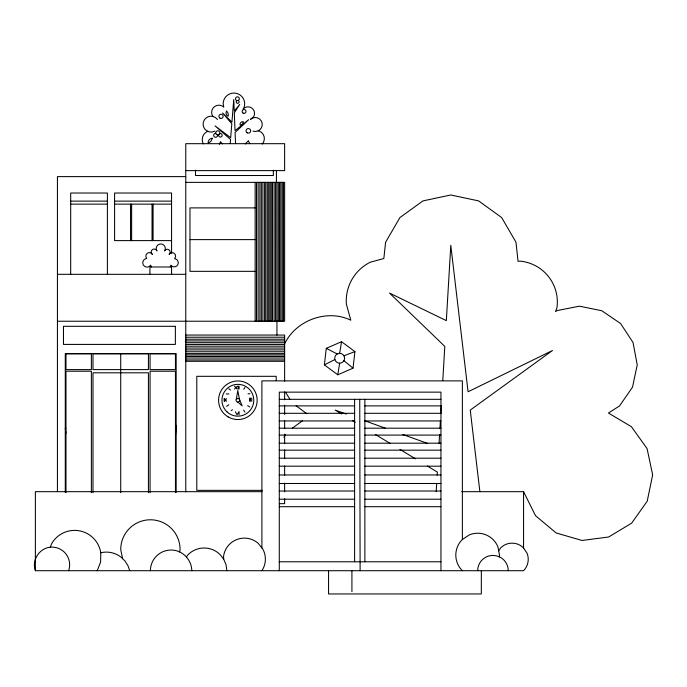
<?xml version="1.0" encoding="UTF-8"?>
<svg xmlns="http://www.w3.org/2000/svg" width="687" height="687" viewBox="0 0 687 687"><rect width="100%" height="100%" fill="white"/><g stroke="black" fill="none" stroke-linecap="round" stroke-linejoin="round"><path stroke-width="1.03" d="M436.202 491.677L436.692 483.433M437.181 475.198L437.361 472.106L427.331 466.018M439.07 443.235L439.577 434.725M439.955 428.336L440.393 420.891M440.839 413.445L441.277 406M442.789 380.469L444.807 346.42L389.529 293.066L446.335 320.631L450.792 245.353L468.079 391.762L552.485 350.507L470.243 410.087L479.878 491.677M230.214 143.583L230.549 139.452L215.057 125.867L230.686 137.701L231.802 123.772L222.64 112.969L231.931 122.114L233.743 99.538L234.224 111.122L239.72 104.39L234.293 112.969L235.023 130.667L248.677 119.701L235.1 132.488L235.555 143.6M324.384 364.883L326.273 348.343L341.542 341.705L354.93 351.615L353.041 368.155L337.772 374.793L324.384 364.883L334.887 359.533M175.46 436.228L176.155 425.597L175.46 425.468M339.661 353.307L337.188 353.968A4.938 4.938 0 0 0 336.484 362.032A4.938 4.938 0 0 0 344.299 359.936A4.938 4.938 0 0 0 339.661 353.307L341.542 341.705M337.772 374.793L339.661 363.191M239.634 399.782A1.829 1.829 0 0 1 237.625 402.067A1.829 1.829 0 0 1 236.285 399.336L237.805 390.525L239.454 399.336L242.15 405.854L237.865 402.084M499.191 556.882L499.535 555.242L497.912 546.826A21.864 21.864 0 0 0 469.264 534.907L462.153 539.681A21.864 21.864 0 0 0 462.377 570.708M179.59 552.03L180.071 549.72A29.67 29.67 0 0 0 150.41 519.776A29.67 29.67 0 0 0 120.74 549.72L122.621 558.66M50.288 547.402L51.491 543.924A26.501 26.501 0 0 1 100.783 552.717L100.611 562.035L97.228 570.708M170.178 266.985L170.874 265.191A4.113 4.113 0 0 0 177.735 264.821A4.113 4.113 0 0 0 174.678 258.673L174.945 258.157A3.469 3.469 0 0 0 169.921 253.443L169.122 254.405L170.032 252.962A2.92 2.92 0 0 0 168.212 249.45A2.92 2.92 0 0 0 164.571 250.97A4.534 4.534 0 0 0 163.746 245.079A4.534 4.534 0 0 0 157.795 245.079A4.534 4.534 0 0 0 156.971 250.97A2.971 2.971 0 0 0 153.21 249.209A2.971 2.971 0 0 0 151.363 252.936L152.42 254.405L150.522 252.782A3.504 3.504 0 0 0 146.529 258.175L146.683 258.484A4.328 4.328 0 0 0 143.351 265.002A4.328 4.328 0 0 0 150.668 265.191L151.363 266.985M219.685 133.716L219.806 133.424A2.07 2.07 0 0 0 218.08 130.839A2.07 2.07 0 0 0 215.744 132.892L215.812 133.424A2.07 2.07 0 0 0 217.272 134.884L218.741 134.721M283.894 437.284L285.56 434.588M284.289 344.556C295.255 320.434 327.012 308.592 350.808 320.211L346.36 304.092A43.281 43.281 0 0 1 370.199 262.236L383.844 258.518L385.596 242.253L399.877 217.616L422.934 200.905L450.792 194.988L478.65 200.905L501.708 217.616L515.989 242.253L518.041 261.335L520.033 261.12A41.1 41.1 0 0 1 556.985 307.484L555.543 311.623L557.166 310.541L579.493 306.187L601.778 310.747L620.593 323.517L633.053 342.547L637.235 364.909L632.512 387.159L619.588 405.88L608.442 413.05L631.413 426.713L647.068 448.568L652.65 474.863L647.214 501.192L631.679 523.133L608.656 537.002L581.992 540.471L556.178 532.966L535.542 515.731L523.554 491.677L461.767 491.677M498.685 550.837L500.66 547.874A16.162 16.162 0 0 1 523.494 547.874L527.006 553.112A16.162 16.162 0 0 1 523.554 570.708L35.372 570.708C31.276 559.707 40.25 546.964 51.997 547.127A17.647 17.647 0 0 1 68.623 570.708M243.722 389.254L244.958 387.442M224.675 401.26L226.444 398.735M236.285 399.336L237.393 398.486A1.829 1.829 0 0 1 239.454 399.336M186.357 556.917L188.083 554.658A22.705 22.705 0 0 1 220.192 554.658L223.799 559.364L226.066 564.834L226.839 570.708M245.285 143.961L248.411 140.715A8.124 8.124 0 0 0 249.888 143.626M234.465 389.048L237.436 386.188M292.353 428.156L302.598 420.684M226.616 406.318L228.848 404.832M231.133 410.628L232.507 409.718M236.568 398.958L237.393 398.486M237.032 100.594L236.929 100.637A1.443 1.443 0 0 0 236.551 102.81A1.443 1.443 0 0 0 238.75 102.81A1.443 1.443 0 0 0 238.372 100.637L238.071 100.508M343.938 355.78L354.93 351.615M100.783 552.769L100.989 552.7A24.019 24.019 0 0 1 121.273 557.32L125.077 561.107L127.945 565.65L129.723 570.708M214.842 131.123L211.965 132.041L208.96 131.81L206.255 130.478A7.943 7.943 0 0 1 212.489 116.335L215.306 117.434L217.496 119.504M207.809 131.243L207.594 131.294A9.18 9.18 0 0 0 203.283 143.901M65.978 428.095L65.274 428.25L65.978 433.248M211.982 138.302A4.311 4.311 0 0 0 208.118 142.819A4.586 4.586 0 0 0 211.982 138.302L212.575 138.285M185.773 170.625L284.633 170.625L284.633 143.686L185.773 143.686L185.773 491.883M185.773 176.611L57.433 176.611L57.433 491.677M185.773 182.364L284.633 182.364L284.633 321.233L57.433 321.233M70.692 201.128L107.404 201.128M114.592 201.128L171.561 201.128M70.692 204.133L107.404 204.133M114.592 204.133L171.561 204.133M255.16 207.895L189.981 207.895L189.981 271.339L255.16 271.339M189.981 239.617L255.16 239.617M171.561 240.605L114.592 240.605L114.592 193.021L171.561 193.021L171.561 253.245M171.561 266.985L149.929 266.985L149.929 274.482M57.433 274.319L185.773 274.319M185.773 335.058L284.633 335.058L284.633 381.191M185.773 337.214L284.633 337.214M185.773 339.206L284.633 339.206M185.773 340.932L284.633 340.932M185.773 342.684L284.633 342.684M185.773 344.427L284.633 344.427M185.773 346.171L284.633 346.171M185.773 348.034L284.633 348.034M185.773 349.898L284.633 349.898M185.773 351.77L284.633 351.77M185.773 353.616L284.633 353.616M65.978 353.917L91.388 353.917L91.388 369.606L65.978 369.606L65.978 353.522M185.773 354.964L284.633 354.964M185.773 356.493L284.633 356.493M185.773 358.013L284.633 358.013M185.773 359.936L284.633 359.936M185.773 361.293L284.633 361.293M248.041 393.763L249.913 393.763M226.263 393.934L228.848 393.934M279.291 399.319L440.951 399.319M279.291 405.888L354.604 405.888M364.874 405.888L440.951 405.888M279.291 413.299L354.604 413.299M364.874 413.299L440.951 413.299M279.291 420.951L354.604 420.951M364.874 420.951L440.951 420.951M279.291 428.19L354.604 428.19M364.874 428.19L440.951 428.19M279.291 435.094L354.604 435.094M364.874 435.094L440.951 435.094M279.291 443.192L354.604 443.192M364.874 443.192L440.951 443.192M279.291 450.165L354.604 450.165M364.874 450.165L440.951 450.165M279.291 458.203L354.604 458.203M364.874 458.203L440.951 458.203M279.291 466.181L354.604 466.181M364.874 466.181L440.951 466.181M279.291 474.957L354.604 474.957M364.874 474.957L440.951 474.957M279.291 483.502L354.604 483.502M364.874 483.502L440.951 483.502M262.245 490.355L196.783 490.355L196.783 376.313L276.2 376.313L276.2 380.572M279.291 491.016L354.604 491.016M364.874 491.016L440.951 491.016M261.902 491.677L35.372 491.677L35.372 570.708M279.291 499.209L354.604 499.209M364.874 499.209L440.951 499.209M279.3 503.665L284.633 503.665L284.633 498.668M279.291 506.697L354.604 506.697M364.874 506.697L440.951 506.697M279.291 561.786L440.951 561.786M215.804 133.364L215.641 133.338A1.975 1.975 0 0 0 213.666 135.313A1.975 1.975 0 0 0 215.641 137.28A1.975 1.975 0 0 0 217.616 135.313L217.564 134.918M252.996 131.123L255.427 131.492L257.84 130.994L259.935 129.697A6.999 6.999 0 0 0 254.765 117.511L252.378 118.112L250.343 119.504L253.64 116.747A6.561 6.561 0 0 0 244.555 107.79L243.138 109.044L244.014 107.619A10.777 10.777 0 0 0 235.985 93.252A10.777 10.777 0 0 0 223.146 103.539L223.747 107.172L223.369 106.734A7.239 7.239 0 0 0 211.94 114.497L212.987 116.524M258.114 130.831L259.394 131.08A8.124 8.124 0 0 1 262.185 144.107M346.282 414.081L335.213 410.087L341.602 413.969M364.385 420.616L385.51 428.241M402.608 434.416L427.761 443.493M326.273 348.343L337.188 353.968M247.629 405.665L249.819 406.97M352.543 420.607L355.282 422.273M375.342 434.45L389.941 443.313M399.971 449.401L415.472 458.822M296.149 405.777L306.814 413.72M228.848 388.765L230.566 390.079M343.938 360.718L353.041 368.155M222.476 143.884L220.364 141.694A9.18 9.18 0 0 1 219.342 144.287M234.465 386.188L237.213 389.048M224.675 398.735L226.444 401.26M243.627 410.105L244.924 412.045M285.577 392.286L289.888 399.241M235.366 411.745L237.006 414.819L239.076 411.565L239.076 414.819M191.776 570.708C191.725 561.571 185.267 553.147 176.447 550.734A20.687 20.687 0 0 0 150.41 570.708M223.679 559.209L223.55 556.315A21.005 21.005 0 0 1 258.192 543.314L262.872 549.179A21.005 21.005 0 0 1 261.902 570.708M359.739 399.319L360.117 570.708M523.554 491.677L523.554 548.278M481.347 570.708L481.329 593.954L328.558 593.954L328.558 570.708M462.377 539.535L462.377 380.873L261.902 380.873L261.902 547.96M440.951 570.708L440.951 392.14L279.291 392.14L279.291 570.708M364.874 399.319L364.874 561.786M354.604 399.319L354.604 561.786M351.924 570.708L351.924 591.619M284.633 391.916L284.633 399.834M284.633 405.184L284.633 414.441M284.633 420.873L284.633 428.731M284.633 434.081L284.633 443.716M284.633 449.839L284.633 458.701M284.633 465.932L284.633 475.584M284.633 483.09L284.633 491.883M283.456 182.364L283.456 321.233M282.245 182.364L282.245 321.233M280.837 182.364L280.837 321.233M279.532 182.364L279.532 321.233M278.312 182.364L278.312 321.233M276.921 182.364L276.955 335.058M276.432 170.625L276.432 182.364M275.573 182.364L275.573 321.233M274.13 182.364L274.13 321.233M273.349 170.204L273.349 175.511L195.503 175.511L195.503 170.204M272.524 182.364L272.524 321.233M271.253 182.364L271.253 321.233M270 182.364L270 321.233M268.703 182.364L268.703 321.233M267.312 182.364L267.312 321.233M265.809 182.364L265.809 321.233M264.607 182.364L264.607 321.233M262.915 182.364L262.915 321.233M261.343 182.364L261.343 321.233M259.884 182.364L259.884 321.233M258.123 182.364L258.123 321.233M256.526 182.364L256.526 321.233M255.16 182.364L255.16 321.233M251.76 398.039L251.76 401.26M250.532 398.039L250.532 401.26M249.553 398.039L249.553 401.26M239.076 386.197L239.076 389.048M238.2 386.188L238.2 389.048M224.16 398.451L224.16 401.26M176.155 492.373L176.155 353.522L65.274 353.522L65.274 492.33M175.46 492.656L175.46 371.212L150.067 371.212L150.067 492.656M171.561 265.886L171.561 274.319M153.081 204.133L153.081 240.605M152.05 204.133L152.05 240.605M148.435 492.639L148.435 372.809L92.994 372.809L92.994 492.639M131.629 204.133L131.629 240.605M130.539 204.133L130.539 240.605M120.714 353.522L120.714 492.639M107.404 274.577L107.404 193.021L70.692 193.021L70.692 274.319M91.388 492.656L91.388 371.212L65.978 371.212L65.978 492.673M477.671 570.708A15.294 15.294 0 0 1 492.965 555.414L496.924 555.938L500.608 557.466A15.294 15.294 0 0 1 508.26 570.708M218.861 134.437L218.689 134.858A1.752 1.752 0 0 0 220.226 137.056A1.752 1.752 0 0 0 222.133 135.159A1.752 1.752 0 0 0 219.926 133.613L218.861 134.437M238.372 100.388L236.921 100.577A1.915 1.915 0 0 1 235.761 97.777A1.915 1.915 0 0 1 238.767 97.382A1.915 1.915 0 0 1 238.372 100.388M175.365 326.308L63.479 326.308L63.479 344.41L175.365 344.41L175.365 326.308M148.435 353.917L92.994 353.917L92.994 369.606L148.435 369.606L148.435 353.917M175.46 353.917L150.067 353.917L150.067 369.606L175.46 369.606L175.46 353.917M226.942 411.822A15.913 15.913 0 0 0 253.348 403.93A15.913 15.913 0 0 0 233.314 385.012A15.913 15.913 0 0 0 226.942 411.822M228.221 416.957A19.288 19.288 0 0 0 257.153 400.255A19.288 19.288 0 0 0 228.221 383.544A19.288 19.288 0 0 0 228.221 416.957M226.547 111.122A3.418 3.418 0 0 0 228.153 116.137A4.903 4.903 0 0 0 226.547 111.122M243.138 121.925A2.439 2.439 0 0 0 240.124 124.982A2.585 2.585 0 0 0 243.138 121.925M219.969 118.164A2.095 2.095 0 0 0 223.12 116.343A2.095 2.095 0 0 0 219.969 114.531A2.095 2.095 0 0 0 219.969 118.164M247.148 132.814A2.301 2.301 0 0 0 250.643 130.899A2.301 2.301 0 0 0 247.234 128.821A2.301 2.301 0 0 0 247.148 132.814M243.112 113.123A1.941 1.941 0 0 0 246.015 111.449A1.941 1.941 0 0 0 243.112 109.774A1.941 1.941 0 0 0 243.112 113.123"/></g></svg>
